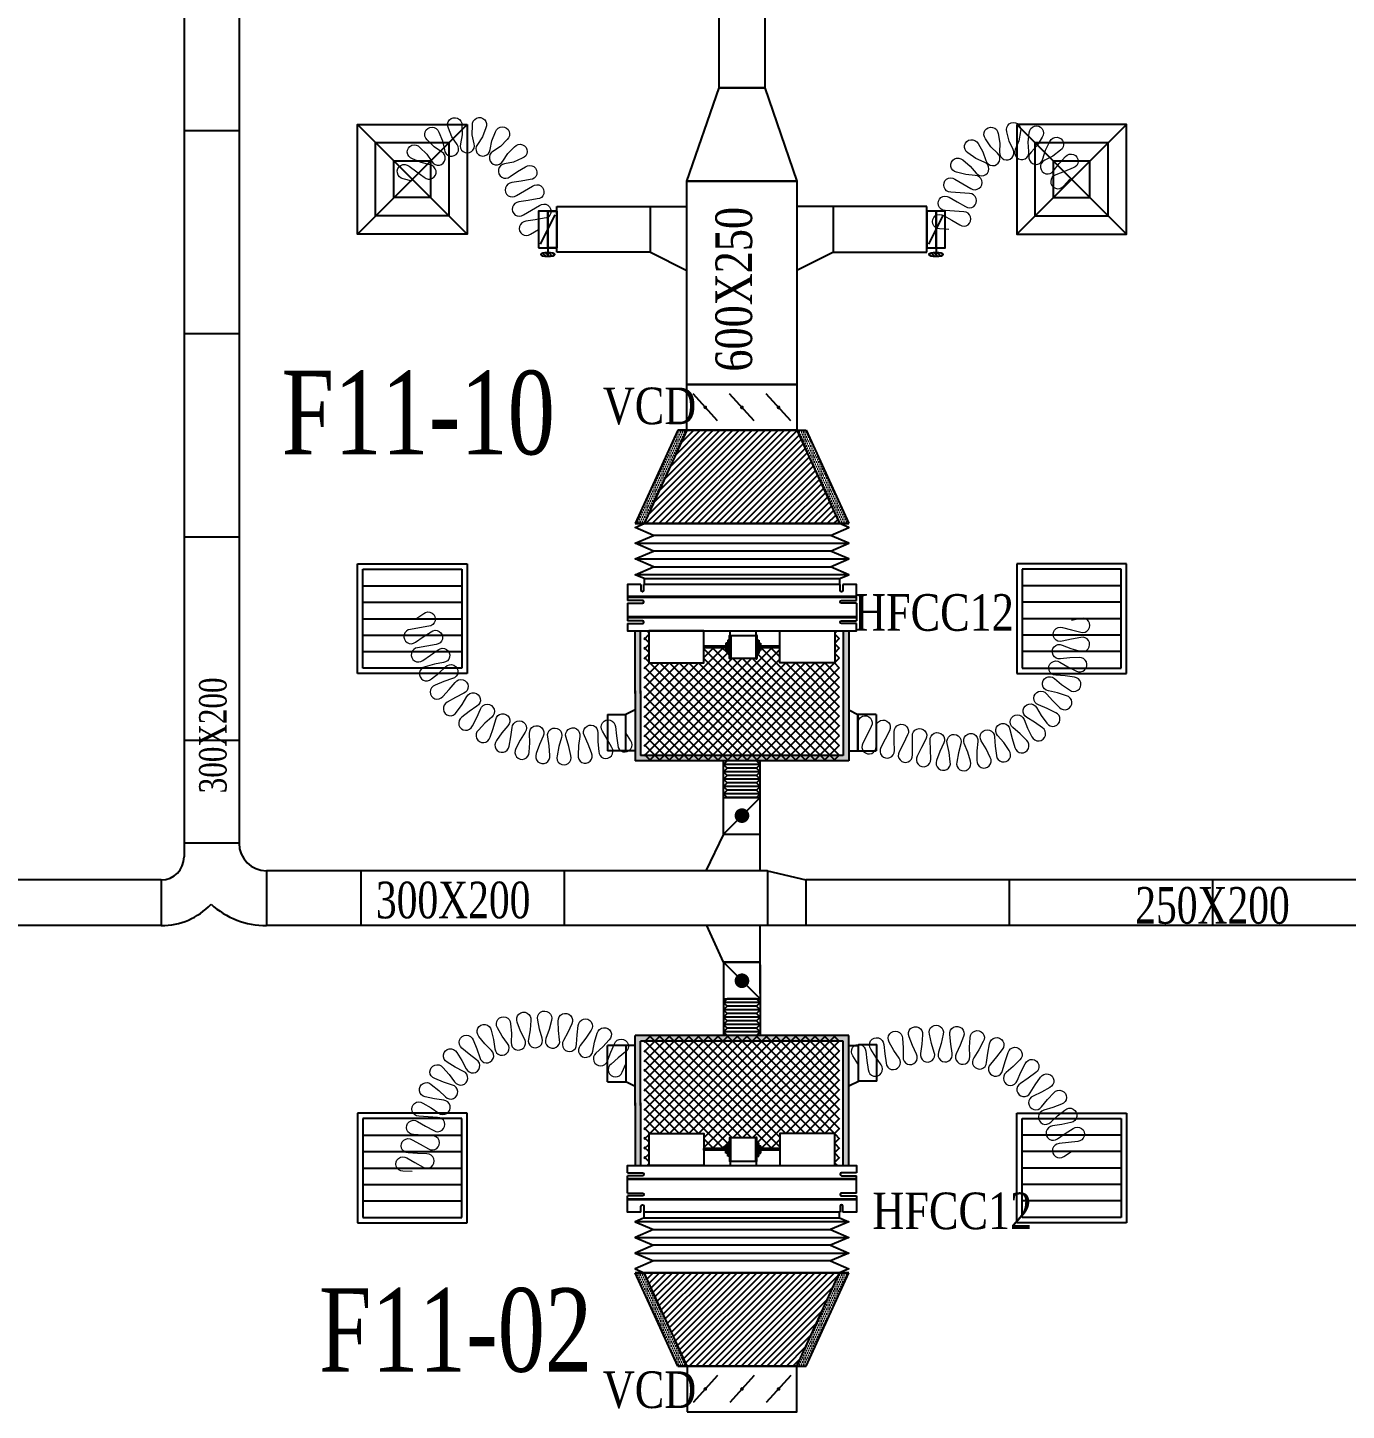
# Model space of a CAD drawing. Header units: metres. Extents: x 352651 to 1421851, y -87441 to -24441.
# Drawn here: x 1294083 to 1301283, y -68360 to -60808 of the extents above; entities that cross this region are included whole.
import ezdxf
from ezdxf.enums import TextEntityAlignment as Align

# ---------------------------------------------------------------- set-up
doc = ezdxf.new("R2010")
doc.units = ezdxf.units.M
doc.header["$LTSCALE"] = 300
doc.header["$MEASUREMENT"] = 0
for name, color, linetype in [('bat noi mem', 4, 'CONTINUOUS'), ('CUAGIO', 2, 'CONTINUOUS'), ('KICH-THUOC', 9, 'CONTINUOUS'), ('KT', 1, 'CONTINUOUS'), ('thiet bi', 11, 'CONTINUOUS')]:
    doc.layers.add(name, color=color, linetype=linetype)
doc.layers.add('noi mem', color=5, linetype='BATTING', lineweight=0)
doc.styles.add('PHU', font='vntimeh.shx', dxfattribs={"width": 0.8})
doc.styles.add('ROMANS', font='romans.shx', dxfattribs={"width": 0.75, "bigfont": 'romancvn.shx'})
doc.linetypes.add('BATTING', pattern='A,0.0001,-0.1,[134,ltypeshp.shx,S=0.1,R=0,X=-0.1,Y=0],-0.2,[134,ltypeshp.shx,S=0.1,R=180,X=0.1,Y=0],-0.1', length=0.4001)
pattern_1 = [(0, (836796.586, -348792.247), (6.25, 12.5), [0, -12.5])]
pattern_2 = [(0, (836796.703, 217667.05), (6.25, -12.5), [0, -12.5])]

# ---------------------------------------------------------------- blocks, each defined once
blk = doc.blocks.new('SAG')
at = {"layer": 'CUAGIO'}
for p, q in [((-300, 300), (-300, -300)), ((300, 300), (-300, 300)), ((300, -300), (300, 300)), ((-300, -300), (300, -300))]:
    blk.add_line(p, q, dxfattribs=at)
at = {"layer": 'CUAGIO', "color": 8}
for p, q in [((-270, 270), (-270, -270)), ((270, 270), (-270, 270)), ((-180, -270), (-180, 270)), ((-90, -270), (-90, 270)), ((0, -270), (0, 270)), ((90, -270), (90, 270)), ((180, -270), (180, 270)), ((270, -270), (270, 270)), ((-270, -270), (270, -270))]:
    blk.add_line(p, q, dxfattribs=at)
blk = doc.blocks.new('SAD')
at = {"layer": 'CUAGIO', "color": 8}
for p, q in [((-300, -300), (300, 300)), ((300, -300), (-300, 300))]:
    blk.add_line(p, q, dxfattribs=at)
at = {"layer": 'CUAGIO'}
blk.add_lwpolyline([(300, -300), (300, 300), (-300, 300), (-300, -300)], close=True, dxfattribs=at)
at = {"layer": 'CUAGIO', "color": 8}
for points in [[(200, -200), (200, 200), (-200, 200), (-200, -200)], [(100, -100), (100, 100), (-100, 100), (-100, -100)]]:
    blk.add_lwpolyline(points, close=True, dxfattribs=at)
blk = doc.blocks.new('1-van gio D200')
at = {"layer": 'CUAGIO'}
h = blk.add_hatch(dxfattribs=at)
h.set_pattern_fill('ANSI31', color=256, scale=100, style=0)
edge = h.paths.add_edge_path()
edge.add_ellipse((486127, -58494), major_axis=(-38.1, 0), ratio=0.310482, start_angle=0, end_angle=360, ccw=False)
for p, q in [((486167, -58437.3), (486087.1, -58277.5)), ((486127, -58257.4), (486127, -58494))]:
    blk.add_line(p, q, dxfattribs=at)
at = {"layer": 'CUAGIO', "const_width": 3}
for points in [[(486127, -58457.4), (486177, -58457.4), (486177, -58257.4), (486077, -58257.4), (486077, -58457.4), (486127, -58457.4)], [(486167, -58437.3), (486087.1, -58277.5)], [(486127, -58257.4), (486127, -58494)]]:
    blk.add_lwpolyline(points, dxfattribs=at)
at = {"layer": 'CUAGIO'}
blk.add_lwpolyline([(486177, -58457.4), (486077, -58457.4), (486077, -58257.4), (486177, -58257.4)], close=True, dxfattribs=at)
at = {"layer": 'CUAGIO', "const_width": 5.35}
blk.add_lwpolyline([(486130.7, -58357.4, -1), (486123.3, -58357.4, -1)], format="xyb", close=True, dxfattribs=at)
at = {"layer": 'CUAGIO', "extrusion": (0, 0, -1)}
blk.add_ellipse((486127, -58494), major_axis=(-38.1, 0), ratio=0.310482, start_param=-1.570796, end_param=4.712389, dxfattribs=at)
blk = doc.blocks.new('bac noi mem')
at = {"layer": 'bat noi mem'}
for p, q in [((493886.7, -64673), (493866.7, -64693)), ((494066.7, -64693), (493866.7, -64693)), ((493866.7, -64693), (493886.7, -64713)), ((493886.7, -64713), (493866.7, -64733)), ((494046.7, -64673), (493886.7, -64673)), ((494046.7, -64713), (493886.7, -64713)), ((494046.7, -64673), (494066.7, -64693)), ((494066.7, -64693), (494046.7, -64713)), ((494046.7, -64713), (494066.7, -64733)), ((494066.7, -64733), (493866.7, -64733)), ((493866.7, -64733), (493886.7, -64753)), ((493886.7, -64753), (493866.7, -64773)), ((494066.7, -64773), (493866.7, -64773)), ((493866.7, -64773), (493886.7, -64793)), ((493886.7, -64793), (493866.7, -64813)), ((494046.7, -64753), (493886.7, -64753)), ((494046.7, -64793), (493886.7, -64793)), ((494066.7, -64733), (494046.7, -64753)), ((494046.7, -64753), (494066.7, -64773)), ((494066.7, -64773), (494046.7, -64793)), ((494046.7, -64793), (494066.7, -64813)), ((494066.7, -64813), (493866.7, -64813)), ((493866.7, -64813), (493886.7, -64833)), ((493886.7, -64833), (493866.7, -64853)), ((494066.7, -64853), (493866.7, -64853)), ((493866.7, -64853), (493886.7, -64873)), ((494046.7, -64833), (493886.7, -64833)), ((494066.7, -64813), (494046.7, -64833)), ((494046.7, -64833), (494066.7, -64853)), ((494066.7, -64853), (494046.7, -64873)), ((494046.7, -64873), (493886.7, -64873))]:
    blk.add_line(p, q, dxfattribs=at)

msp = doc.modelspace()

# ---------------------------------------------------------------- hatches: boundary and pattern name
at = {"layer": 'CUAGIO'}
h = msp.add_hatch(dxfattribs=at)
h.set_pattern_fill('DOTS', color=256, scale=200, style=0)
h.set_pattern_definition(pattern_1)
h.paths.add_polyline_path([(1297449.6, -63517.1), (1297399.6, -63517.1), (1297633.1, -63007.1), (1297683.1, -63007.1)])
h = msp.add_hatch(dxfattribs=at)
h.set_pattern_fill('ANSI31', color=256, scale=200, style=0)
h.set_pattern_definition([(45, (445499.885, -63411.453), (-17.6776695, 17.6776695), [])])
h.paths.add_polyline_path([(1298283.1, -63007.1), (1297683.1, -63007.1), (1297449.6, -63517.1), (1298516.6, -63517.1)])
h = msp.add_hatch(dxfattribs=at)
h.set_pattern_fill('DOTS', color=256, scale=200, style=0)
h.set_pattern_definition(pattern_1)
h.paths.add_polyline_path([(1298283.1, -63007.1), (1298333, -63007.1), (1298566.5, -63517.1), (1298516.6, -63517.1)])
h = msp.add_hatch(dxfattribs=at)
h.set_pattern_fill('DOTS', color=256, scale=200, style=0)
h.set_pattern_definition([(0, (463042.792, -124877.074), (6.25, 12.5), [0, -12.5])])
h.paths.add_polyline_path([(1298566.6, -64102.6), (1298536.6, -64102.6), (1298536.6, -64782.6), (1297429.6, -64782.6), (1297429.6, -64429.9), (1297429.6, -64102.6), (1297399.6, -64102.6), (1297399.6, -64444.9), (1297399.6, -64812.6), (1298566.6, -64812.6)])
at = {"layer": 'CUAGIO', "ltscale": 1.5}
h = msp.add_hatch(dxfattribs=at)
h.set_pattern_fill('ANSI37', color=9, scale=300, angle=360, style=0)
h.set_pattern_definition([(45, (830604.627, -17952.98), (-26.5165043, 26.5165043), []), (135, (830604.627, -17952.98), (-26.5165043, -26.5165043), [])])
h.paths.add_polyline_path([(1298516.6, -64812.6), (1298516.6, -64102.6), (1298490.5, -64102.6), (1298490.5, -64277.6), (1298190.5, -64277.6), (1298190.5, -64194.7), (1298085.2, -64194.7), (1298085.2, -64210.3), (1298074.7, -64210.3), (1298074.7, -64226.1), (1298064.8, -64226.1), (1298064.8, -64251.1, -1), (1298058.3, -64253.2), (1297922.2, -64253.2, -1), (1297915.7, -64251.1), (1297915.7, -64226.1), (1297905.8, -64226.1), (1297905.8, -64210.3), (1297895.3, -64210.3), (1297895.3, -64194.7), (1297775.6, -64194.7), (1297775.6, -64277.6), (1297475.6, -64277.6), (1297475.6, -64102.6), (1297449.6, -64102.6), (1297449.6, -64444.9), (1297449.6, -64812.6)])
at = {"layer": 'CUAGIO'}
h = msp.add_hatch(dxfattribs=at)
h.set_pattern_fill('DOTS', color=256, scale=200, style=0)
h.set_pattern_definition([(0, (463042.909, -6248.123), (6.25, -12.5), [0, -12.5])])
h.paths.add_polyline_path([(1298566.7, -67022.6), (1298536.7, -67022.6), (1298536.7, -66342.6), (1297429.7, -66342.6), (1297429.7, -66695.3), (1297429.7, -67022.6), (1297399.7, -67022.6), (1297399.7, -66680.3), (1297399.7, -66312.6), (1298566.7, -66312.6)])
at = {"layer": 'CUAGIO', "ltscale": 1.5}
h = msp.add_hatch(dxfattribs=at)
h.set_pattern_fill('ANSI37', color=9, scale=300, angle=360, style=0)
h.set_pattern_definition([(315, (830604.744, -113172.216), (-26.5165043, -26.5165043), []), (225, (830604.744, -113172.216), (-26.5165043, 26.5165043), [])])
h.paths.add_polyline_path([(1298516.7, -66312.6), (1298516.7, -67022.6), (1298490.6, -67022.6), (1298490.6, -66847.6), (1298190.6, -66847.6), (1298190.6, -66930.5), (1298085.4, -66930.5), (1298085.4, -66914.9), (1298074.8, -66914.9), (1298074.8, -66899.1), (1298064.9, -66899.1), (1298064.9, -66874.1, 1), (1298058.5, -66872), (1297922.3, -66872, 1), (1297915.8, -66874.1), (1297915.8, -66899.1), (1297905.9, -66899.1), (1297905.9, -66914.9), (1297895.4, -66914.9), (1297895.4, -66930.5), (1297775.7, -66930.5), (1297775.7, -66847.6), (1297475.7, -66847.6), (1297475.7, -67022.6), (1297449.7, -67022.6), (1297449.7, -66680.3), (1297449.7, -66312.6)])
at = {"layer": 'CUAGIO'}
h = msp.add_hatch(dxfattribs=at)
h.set_pattern_fill('DOTS', color=256, scale=200, style=0)
h.set_pattern_definition(pattern_2)
h.paths.add_polyline_path([(1297449.7, -67608.1), (1297399.7, -67608.1), (1297633.2, -68118.1), (1297683.2, -68118.1)])
h = msp.add_hatch(dxfattribs=at)
h.set_pattern_fill('ANSI31', color=256, scale=200, style=0)
h.set_pattern_definition([(45, (445500.002, -62451.424), (-17.6776695, 17.6776695), [])])
h.paths.add_polyline_path([(1298283.2, -68118.1), (1297683.2, -68118.1), (1297449.7, -67608.1), (1298516.7, -67608.1)])
h = msp.add_hatch(dxfattribs=at)
h.set_pattern_fill('DOTS', color=256, scale=200, style=0)
h.set_pattern_definition(pattern_2)
h.paths.add_polyline_path([(1298283.2, -68118.1), (1298333.2, -68118.1), (1298566.7, -67608.1), (1298516.7, -67608.1)])

# ---------------------------------------------------------------- linework, layer by layer
at = {"layer": 'bat noi mem'}
for p, q in [((1297449.6, -63517.1), (1298516.6, -63517.1)), ((1298516.6, -63517.1), (1297449.6, -63517.1)), ((1298466.6, -63581.4), (1297499.6, -63581.4)), ((1297399.6, -63624.3), (1298566.6, -63624.3)), ((1297399.6, -63710), (1298566.6, -63710)), ((1298466.6, -63667.1), (1297499.6, -63667.1)), ((1298566.6, -63795.7), (1297399.6, -63795.7)), ((1297499.6, -63752.8), (1298466.6, -63752.8)), ((1298566.7, -67329.5), (1297399.7, -67329.5)), ((1297399.7, -67415.2), (1298566.7, -67415.2)), ((1297499.7, -67372.4), (1298466.7, -67372.4)), ((1297399.7, -67500.9), (1298566.7, -67500.9)), ((1298466.7, -67458.1), (1297499.7, -67458.1)), ((1298466.7, -67543.8), (1297499.7, -67543.8)), ((1297449.7, -67608.1), (1298516.7, -67608.1)), ((1298516.7, -67608.1), (1297449.7, -67608.1))]:
    msp.add_line(p, q, dxfattribs=at)
for points in [[(1297449.6, -63817.1), (1297399.6, -63795.7), (1297499.6, -63752.8), (1297399.6, -63710), (1297499.6, -63667.1), (1297399.6, -63624.3), (1297499.6, -63581.4), (1297399.6, -63538.5), (1297449.6, -63517.1)], [(1298516.6, -63817.1), (1298566.6, -63795.7), (1298466.6, -63752.8), (1298566.6, -63710), (1298466.6, -63667.1), (1298566.6, -63624.3), (1298466.6, -63581.4), (1298566.6, -63538.5), (1298516.6, -63517.1)], [(1297449.7, -67308.1), (1297399.7, -67329.5), (1297499.7, -67372.4), (1297399.7, -67415.2), (1297499.7, -67458.1), (1297399.7, -67500.9), (1297499.7, -67543.8), (1297399.7, -67586.7), (1297449.7, -67608.1)], [(1298516.7, -67308.1), (1298566.7, -67329.5), (1298466.7, -67372.4), (1298566.7, -67415.2), (1298466.7, -67458.1), (1298566.7, -67500.9), (1298466.7, -67543.8), (1298566.7, -67586.7), (1298516.7, -67608.1)]]:
    msp.add_lwpolyline(points, dxfattribs=at)
at = {"layer": 'CUAGIO', "color": 2}
for p, q in [((1295237.3, -61371.2), (1294937.3, -61371.2)), ((1295237.3, -62481.2), (1294937.3, -62481.2)), ((1295237.3, -63591.2), (1294937.3, -63591.2)), ((1298536.6, -64102.6), (1298536.6, -64782.6)), ((1298566.6, -64102.6), (1298566.6, -64812.6)), ((1295237.3, -64701.2), (1294937.3, -64701.2)), ((1298536.6, -64782.6), (1297429.6, -64782.6)), ((1298566.6, -64812.6), (1297399.6, -64812.6)), ((1297882.8, -65212.6), (1297883.1, -64812.6)), ((1298083.3, -65412.6), (1298083.3, -64812.6)), ((1297882.8, -65212.6), (1298083.2, -65212.6)), ((1295237.3, -65262.6), (1294937.3, -65262.6)), ((1294812.3, -65462.6), (1294812.3, -65712.6)), ((1298122.6, -65412.6), (1295386.7, -65412.6)), ((1295387.3, -65412.6), (1295387.3, -65712.6)), ((1295902.6, -65412.6), (1295902.6, -65712.6)), ((1297012.6, -65412.6), (1297012.6, -65712.6)), ((1298122.6, -65412.6), (1298332.6, -65462.6)), ((1298122.6, -65412.6), (1298122.6, -65712.6)), ((1298332.6, -65462.6), (1298332.6, -65712.6)), ((1299442.6, -65462.6), (1299442.6, -65712.6)), ((1300552.6, -65462.6), (1300552.6, -65712.6)), ((1298082.8, -65912.6), (1298082.8, -65712.6)), ((1297883.2, -65926.1), (1297883.2, -66312.6)), ((1298083.2, -66083.7), (1298083.2, -65912.6)), ((1298083.2, -65926.1), (1298083.2, -66312.6)), ((1298566.7, -66312.6), (1297399.7, -66312.6)), ((1298536.7, -66342.6), (1297429.7, -66342.6)), ((1298536.7, -67022.6), (1298536.7, -66342.6)), ((1298566.7, -67022.6), (1298566.7, -66312.6))]:
    msp.add_line(p, q, dxfattribs=at)
at = {"layer": 'CUAGIO'}
for p, q in [((1296973.1, -62035.2), (1296973.1, -61785.2)), ((1296973.1, -61785.2), (1297683.1, -61785.2)), ((1297483.1, -62035.2), (1297483.1, -61785.2)), ((1298993.1, -61785.2), (1298283.1, -61785.2)), ((1298483.1, -62035.2), (1298483.1, -61785.2)), ((1298993.1, -62035.2), (1298993.1, -61785.2)), ((1297483.1, -62035.2), (1296973.1, -62035.2)), ((1297483.1, -62035.2), (1297683.1, -62135.2)), ((1298483.1, -62035.2), (1298283.1, -62135.2)), ((1298483.1, -62035.2), (1298993.1, -62035.2)), ((1298283.1, -62757.1), (1297683.1, -62757.1)), ((1298283.1, -62757.1), (1297683.1, -62757.1)), ((1297850, -62956.4), (1297716.1, -62807.8)), ((1298050, -62956.4), (1297916.1, -62807.8)), ((1298250, -62956.4), (1298116.1, -62807.8)), ((1297633.1, -63007.1), (1297399.6, -63517.1)), ((1297683.1, -63007.1), (1297449.6, -63517.1)), ((1297683.1, -63007.1), (1297633.1, -63007.1)), ((1297633.1, -63007.1), (1298333, -63007.1)), ((1297683.1, -63007.1), (1297633.1, -63007.1)), ((1298283.1, -63007.1), (1298516.6, -63517.1)), ((1298283.1, -63007.1), (1298333, -63007.1)), ((1298283.1, -63007.1), (1298333, -63007.1)), ((1298333, -63007.1), (1298566.5, -63517.1)), ((1298566.5, -63517.1), (1297399.6, -63517.1)), ((1297399.6, -63517.1), (1298566.5, -63517.1)), ((1297449.6, -63517.1), (1298516.6, -63517.1)), ((1298516.6, -63517.1), (1297449.6, -63517.1)), ((1297399.6, -64444.9), (1297399.6, -64102.6)), ((1297429.6, -64444.9), (1297429.6, -64102.6)), ((1297399.6, -64429.9), (1297399.6, -64812.6)), ((1297429.6, -64429.9), (1297429.6, -64782.6)), ((1297249.9, -64558.7), (1297249.9, -64758.7)), ((1297349.6, -64758.7), (1297349.6, -64558.7)), ((1297349.6, -64758.7), (1297349.6, -64558.7)), ((1297349.6, -64758.7), (1297349.6, -64558.7)), ((1298616.6, -64558.7), (1298616.6, -64758.7)), ((1298616.6, -64758.7), (1298616.6, -64558.7)), ((1298616.6, -64758.7), (1298616.6, -64558.7)), ((1298716.2, -64558.7), (1298716.2, -64758.7)), ((1297349.6, -64758.7), (1297249.9, -64758.7)), ((1298616.6, -64758.7), (1298716.2, -64758.7)), ((1298083.2, -65056.1), (1298083.2, -64825)), ((1297883.2, -65012.6), (1298083.2, -65012.6)), ((1298083.2, -65012.6), (1297883.2, -65212.6)), ((1297882.8, -65212.6), (1297786, -65412.3)), ((1297883.2, -65212.6), (1298083.2, -65212.6)), ((1294812.3, -65462.6), (1291482.1, -65462.6)), ((1303882.6, -65462.6), (1298332.6, -65462.6)), ((1294721.6, -65712.6), (1291482.3, -65712.6)), ((1294812.3, -65712.6), (1294721.6, -65712.6)), ((1303882.6, -65712.6), (1295387.3, -65712.6)), ((1297882.8, -65912.6), (1297791.3, -65712.6)), ((1297883.2, -65912.6), (1297883.2, -66312.6)), ((1298083.2, -66112.6), (1297883.2, -65912.6)), ((1297883.2, -65912.6), (1298083.2, -65912.6)), ((1297883.2, -65912.6), (1297883.2, -66112.1)), ((1298082.8, -65912.6), (1297883.2, -65912.6)), ((1298082.8, -65912.6), (1297883.2, -65912.6)), ((1297883.2, -66112.6), (1298083.2, -66112.6)), ((1297250, -66566.5), (1297250, -66366.5)), ((1297349.7, -66366.5), (1297250, -66366.5)), ((1297349.7, -66366.5), (1297349.7, -66566.5)), ((1297349.7, -66366.5), (1297349.7, -66566.5)), ((1297349.7, -66366.5), (1297349.7, -66566.5)), ((1297399.7, -66695.3), (1297399.7, -66312.6)), ((1297429.7, -66695.3), (1297429.7, -66342.6)), ((1298620, -66361.2), (1298719.7, -66361.2)), ((1298719.7, -66561.2), (1298719.7, -66361.2)), ((1297399.7, -66680.3), (1297399.7, -67022.6)), ((1297429.7, -66680.3), (1297429.7, -67022.6)), ((1298566.7, -67608.1), (1297399.7, -67608.1)), ((1297633.2, -68118.1), (1297399.7, -67608.1)), ((1297399.7, -67608.1), (1298566.7, -67608.1)), ((1297449.7, -67608.1), (1298516.7, -67608.1)), ((1298516.7, -67608.1), (1297449.7, -67608.1)), ((1297683.2, -68118.1), (1297449.7, -67608.1)), ((1298283.2, -68118.1), (1298516.7, -67608.1)), ((1298333.2, -68118.1), (1298566.7, -67608.1)), ((1297683.2, -68118.1), (1297633.2, -68118.1)), ((1297633.2, -68118.1), (1298333.2, -68118.1)), ((1297683.2, -68118.1), (1297633.2, -68118.1)), ((1297850.1, -68168.8), (1297716.2, -68317.4)), ((1298050.1, -68168.8), (1297916.2, -68317.4)), ((1298250.1, -68168.8), (1298116.2, -68317.4)), ((1298283.2, -68118.1), (1298333.2, -68118.1)), ((1298283.2, -68118.1), (1298333.2, -68118.1))]:
    msp.add_line(p, q, dxfattribs=at)
for points in [[(1297858.1, -61137.1), (1297858.1, -60027.1), (1298108.1, -60027.1), (1298108.1, -61137.1)], [(1298283.1, -61647.1), (1297683.1, -61647.1), (1297858.1, -61137.1), (1298108.1, -61137.1)], [(1296973.1, -62010.2), (1296923.1, -62010.2), (1296923.1, -61810.2), (1296973.1, -61810.2)], [(1298993.1, -62010.2), (1299043.1, -62010.2), (1299043.1, -61810.2), (1298993.1, -61810.2)], [(1297683.1, -62757.1), (1298283.1, -62757.1), (1298283.1, -63007.1), (1297683.1, -63007.1)], [(1297683.2, -68368.1), (1298283.2, -68368.1), (1298283.2, -68118.1), (1297683.2, -68118.1)]]:
    msp.add_lwpolyline(points, close=True, dxfattribs=at)
at = {"layer": 'CUAGIO', "color": 2}
msp.add_lwpolyline([(1297683.1, -61647.1), (1298283.1, -61647.1), (1298283.1, -62757.1), (1297683.1, -62757.1)], close=True, dxfattribs=at)
at = {"layer": 'CUAGIO'}
for points, const_width in [([(1297778.1, -62882.1, 1), (1297788.1, -62882.1, 1)], 10), ([(1297978.1, -62882.1, 1), (1297988.1, -62882.1, 1)], 10), ([(1298178.1, -62882.1, 1), (1298188.1, -62882.1, 1)], 10), ([(1298003.2, -65111.7, -1), (1297963.2, -65111.7, -1)], 40), ([(1298003.2, -66013.5, 1), (1297963.2, -66013.5, 1)], 40), ([(1297778.2, -68243.1, -1), (1297788.2, -68243.1, -1)], 10), ([(1297978.2, -68243.1, -1), (1297988.2, -68243.1, -1)], 10), ([(1298178.2, -68243.1, -1), (1298188.2, -68243.1, -1)], 10)]:
    msp.add_lwpolyline(points, format="xyb", close=True, dxfattribs=dict(at, const_width=const_width))
for points in [[(1297249.9, -64558.7), (1297349.6, -64558.7)], [(1297399.6, -64533.4), (1297349.6, -64558.7)], [(1298566.6, -64533.4), (1298616.6, -64558.7)], [(1298716.2, -64558.7), (1298616.6, -64558.7)], [(1297399.6, -64758.7), (1297349.6, -64758.7)], [(1298566.6, -64758.7), (1298616.6, -64758.7)], [(1297399.7, -66366.5), (1297349.7, -66366.5)], [(1298566.7, -66366.5), (1298616.7, -66366.5)], [(1297250, -66566.5), (1297349.7, -66566.5)], [(1297399.7, -66591.8), (1297349.7, -66566.5)], [(1298570, -66586.5), (1298620, -66561.2)], [(1298719.7, -66561.2), (1298620, -66561.2)]]:
    msp.add_lwpolyline(points, dxfattribs=at)
at = {"layer": 'CUAGIO', "color": 2}
for centre, radius, start, end in [((1295387.3, -65262.6), 150, 180, 270), ((1294812.3, -65337.6), 125, 270, 0), ((1294812.3, -65337.6), 375, 270, 316.54706), ((1295387.3, -65262.6), 450, 227.71428, 270)]:
    msp.add_arc(centre, radius, start, end, dxfattribs=at)
at = {"layer": 'KICH-THUOC', "ltscale": 1.5}
msp.add_line((1298620, -66561.2), (1298620, -66361.2), dxfattribs=at)
at = {"layer": 'noi mem', "linetype": 'ByBlock', "ltscale": 1.5}
for points in [[(1296183.2, -61646.2), (1296134, -61633.3, -1.333333), (1296166.1, -61565.5), (1296207.2, -61595.5), (1296248.1, -61625.6, 1.333333), (1296280.6, -61558), (1296231.6, -61544.9), (1296183.5, -61524.5, -1.333333), (1296224.9, -61461.9), (1296262.5, -61498.2), (1296290.4, -61539.1, 1.333333), (1296343.1, -61485.8), (1296301.9, -61458.4), (1296265.3, -61421.1, -1.333333), (1296327.5, -61379.1), (1296348.4, -61427), (1296358.4, -61475.5, 1.333333), (1296427.6, -61446.4), (1296400, -61405.3), (1296380.4, -61356.9, -1.333333), (1296453.9, -61341.8), (1296454.9, -61394.1), (1296445.7, -61442.7, 1.333333), (1296520.7, -61442.3), (1296511, -61393.8), (1296511.4, -61341.5, -1.333333), (1296585, -61355.8), (1296566, -61404.4), (1296538.8, -61445.8, 1.333333), (1296608.3, -61474.2), (1296617.9, -61425.5), (1296638.2, -61377.4, -1.333333), (1296700.8, -61418.7), (1296664.6, -61456.4), (1296623.7, -61484.3, 1.333333), (1296677.1, -61537), (1296704.5, -61495.8), (1296741.7, -61459.1, -1.333333), (1296783.8, -61521.2), (1296735.9, -61542.2), (1296687.3, -61552.7, 1.333333), (1296716.9, -61621.6), (1296758, -61593.7), (1296801.8, -61567.8, -1.333333), (1296827.4, -61638.3), (1296777.2, -61646.5), (1296727, -61654.7, 1.333333), (1296752.6, -61725.2), (1296796.3, -61699.2), (1296840.1, -61673.3, -1.333333), (1296865.7, -61743.8), (1296815.5, -61752), (1296765.3, -61760.2, 1.333333), (1296790.9, -61830.7), (1296834.7, -61804.7), (1296878.5, -61778.8, -1.333333), (1296904.1, -61849.3), (1296853.9, -61857.5), (1296803.7, -61865.7, 1.333333), (1296829.3, -61936.2), (1296873.1, -61910.2)], [(1299113.1, -61910.2), (1299061.9, -61906.4, -1.333333), (1299083.9, -61834.7), (1299128.4, -61860.2), (1299172.9, -61885.8, 1.333333), (1299194.9, -61814.1), (1299143.8, -61810.3), (1299092.6, -61806.4, -1.333333), (1299114.7, -61734.7), (1299159.1, -61760.3), (1299203.6, -61785.8, 1.333333), (1299225.6, -61714.1), (1299174.5, -61710.3), (1299123.3, -61706.5, -1.333333), (1299145.4, -61634.8), (1299189.8, -61660.3), (1299233.5, -61686.4, 1.333333), (1299256.6, -61615), (1299205.9, -61610.6), (1299155, -61598, -1.333333), (1299188.4, -61530.8), (1299229.2, -61563.8), (1299261.5, -61602.2, 1.333333), (1299306.4, -61542.1), (1299260.4, -61522), (1299217.3, -61492.3, -1.333333), (1299272.2, -61441.2), (1299298.7, -61486.4), (1299315.4, -61533.7, 1.333333), (1299378.6, -61493.3), (1299342.7, -61458.3), (1299312.7, -61415.3, -1.333333), (1299382.1, -61386.8), (1299391, -61438.5), (1299390, -61488.6, 1.333333), (1299463.4, -61473.1), (1299442.1, -61427.7), (1299429.2, -61376.8, -1.333333), (1299504.2, -61374.7), (1299494.3, -61426.2), (1299475.7, -61472.7, 1.333333), (1299549.8, -61484), (1299545.9, -61434), (1299551.8, -61381.9, -1.333333), (1299622.7, -61406.3), (1299595.3, -61451), (1299561.5, -61488, 1.333333), (1299626.9, -61524.7), (1299640.8, -61476.6), (1299664.7, -61429.9, -1.333333), (1299722.5, -61477.7), (1299681.1, -61509.9), (1299636.4, -61532.6, 1.333333), (1299684.6, -61590), (1299714.7, -61549.9), (1299749.8, -61512.4, -1.333333), (1299791.7, -61574.6), (1299743.9, -61593.2), (1299696.1, -61611.7, 1.333333), (1299738.1, -61673.9), (1299773.2, -61636.5)], [(1296203.2, -64036.2), (1296245.6, -64007.7, -1.333333), (1296273.5, -64077.4), (1296223.1, -64086.1), (1296172.7, -64094.7, 1.333333), (1296200.6, -64164.4), (1296243, -64135.9), (1296285.5, -64107.5, -1.333333), (1296313.4, -64177.1), (1296263, -64185.8), (1296212.6, -64194.5, 1.333333), (1296240.5, -64264.1), (1296282.9, -64235.6), (1296324.6, -64206.6, -1.333333), (1296353.6, -64275.8), (1296303.7, -64285.2), (1296253.8, -64298.2, 1.333333), (1296287.3, -64365.3), (1296327.7, -64333.2), (1296364.9, -64298.9, -1.333333), (1296403, -64363.5), (1296354.9, -64379.4), (1296307.3, -64399.3, 1.333333), (1296349.9, -64461.1), (1296385.4, -64423.7), (1296417.5, -64384.5, -1.333333), (1296464.2, -64443.1), (1296418.9, -64465.7), (1296374.5, -64491.9, 1.333333), (1296425.2, -64547.2), (1296455.2, -64505.2), (1296481.5, -64461.9, -1.333333), (1296535.9, -64513.5), (1296494.2, -64542.1), (1296453.9, -64574.3, 1.333333), (1296511.8, -64622), (1296535.6, -64576.2), (1296555.7, -64529.7, -1.333333), (1296616.8, -64573.1), (1296579.4, -64607.3), (1296544, -64644.8, 1.333333), (1296608, -64683.9), (1296625.2, -64635.3), (1296638.5, -64586.4, -1.333333), (1296705.1, -64621), (1296672.9, -64660), (1296643, -64702.1, 1.333333), (1296711.9, -64731.9), (1296722.1, -64681.4), (1296728.5, -64631.1, -1.333333), (1296799.3, -64656), (1296772.8, -64699.2), (1296749.1, -64745, 1.333333), (1296821.4, -64764.9), (1296824.5, -64713.5), (1296823.9, -64662.8, -1.333333), (1296897.4, -64677.6), (1296877.2, -64724.1), (1296860.1, -64772.7, 1.333333), (1296934.5, -64782.4), (1296930.4, -64731), (1296922.7, -64680.9, -1.333333), (1296997.6, -64685.3), (1296984, -64734.1), (1296973.9, -64784.7, 1.333333), (1297048.9, -64783.9), (1297037.7, -64733.5), (1297023.1, -64685, -1.333333), (1297097.8, -64679), (1297091.2, -64729.2), (1297088.3, -64780.7, 1.333333), (1297162.4, -64769.4), (1297144.3, -64721.1), (1297123, -64675.1, -1.333333), (1297196.2, -64658.7), (1297196.7, -64709.4), (1297200.9, -64760.8, 1.333333), (1297272.8, -64739.3), (1297248.1, -64694), (1297221.6, -64650.3, -1.333333), (1297292.5, -64625.6), (1297298.8, -64676.3), (1297305.2, -64727.1, 1.333333), (1297376.1, -64702.4), (1297349.6, -64658.7)], [(1298616.6, -64658.7), (1298616.3, -64607.3, -1.333333), (1298689.3, -64624.4), (1298666.2, -64670.3), (1298643, -64716.3, 1.333333), (1298716.1, -64733.4), (1298715.8, -64682), (1298715.5, -64630.5, -1.333333), (1298788.5, -64647.7), (1298765.4, -64693.6), (1298742.3, -64739.5, 1.333333), (1298815.3, -64756.7), (1298815, -64705.3), (1298814.7, -64653.8, -1.333333), (1298887.7, -64671), (1298864.6, -64716.9), (1298841.5, -64762.8, 1.333333), (1298914.5, -64780), (1298914.2, -64728.5), (1298914, -64677.1, -1.333333), (1298987, -64694.2), (1298963.9, -64740.2), (1298940.7, -64786.1, 1.333333), (1299013.8, -64803.2), (1299013.5, -64751.8), (1299010.9, -64701, -1.333333), (1299084.6, -64715), (1299063.5, -64761.3), (1299046.2, -64810.3, 1.333333), (1299120.8, -64818.3), (1299114.2, -64766.8), (1299103.4, -64717, -1.333333), (1299178.4, -64718.9), (1299165.1, -64768.1), (1299155.9, -64819.2, 1.333333), (1299230.8, -64815), (1299216, -64765.2), (1299197.3, -64717.9, -1.333333), (1299271.6, -64707.6), (1299266.5, -64758.3), (1299265.7, -64810.2, 1.333333), (1299338.9, -64793.9), (1299316.2, -64747.2), (1299290.1, -64703.5, -1.333333), (1299361.7, -64681.4), (1299364.9, -64732.2), (1299372.5, -64783.5, 1.333333), (1299442.1, -64755.7), (1299412.2, -64713.2), (1299379.3, -64674.3, -1.333333), (1299446.5, -64640.9), (1299457.8, -64690.5), (1299473.6, -64740, 1.333333), (1299537.8, -64701.2), (1299501.4, -64664.2), (1299462.7, -64631.1, -1.333333), (1299523.5, -64587.2), (1299542.7, -64634.3), (1299566.3, -64680.6, 1.333333), (1299623.4, -64631.9), (1299581.4, -64601.3), (1299537.9, -64574.9, -1.333333), (1299590.8, -64521.7), (1299617.4, -64565.2), (1299648.2, -64607, 1.333333), (1299696.6, -64549.7), (1299650.3, -64526.3), (1299603, -64507.3, -1.333333), (1299646.7, -64446.3), (1299679.9, -64484.8), (1299717.1, -64521.1, 1.333333), (1299755.6, -64456.7), (1299706.1, -64441.1), (1299656.4, -64430, -1.333333), (1299689.5, -64362.7), (1299728.6, -64395.4), (1299771.2, -64425.2, 1.333333), (1299798.8, -64355.4), (1299747.4, -64348), (1299696.5, -64345.1, -1.333333), (1299718.3, -64273.4), (1299762.2, -64299.3), (1299809, -64321.8, 1.333333), (1299824.9, -64248.5), (1299773, -64249.5), (1299722.4, -64254.9, -1.333333), (1299732.3, -64180.5), (1299779.8, -64199), (1299829.6, -64213.6, 1.333333), (1299833.4, -64138.7), (1299782.4, -64148.1), (1299732.3, -64159.7, -1.333333), (1299732.9, -64084.7), (1299782.8, -64097.2), (1299832.7, -64109.6, 1.333333), (1299833.3, -64034.6), (1299783.2, -64046.2)], [(1296183.2, -67056.2), (1296131.9, -67053.3, -1.333333), (1296152.9, -66981.3), (1296197.7, -67006.3), (1296242.5, -67031.4, 1.333333), (1296263.5, -66959.4), (1296212.2, -66956.5), (1296161, -66953.6, -1.333333), (1296182, -66881.6), (1296226.8, -66906.6), (1296271.5, -66931.7, 1.333333), (1296292.5, -66859.7), (1296241.3, -66856.8), (1296190.1, -66853.8, -1.333333), (1296211.1, -66781.8), (1296255.8, -66806.9), (1296300.6, -66832, 1.333333), (1296321.6, -66760), (1296270.4, -66757.1), (1296218.9, -66753.3, -1.333333), (1296240.9, -66681.6), (1296285.7, -66707.4), (1296327.5, -66736.2, 1.333333), (1296354.9, -66666.4), (1296304.6, -66659.1), (1296254.1, -66647.2, -1.333333), (1296287.1, -66579.9), (1296327.4, -66612.4), (1296364, -66647.7, 1.333333), (1296402.4, -66583.2), (1296354, -66567.8), (1296306.1, -66547.9, -1.333333), (1296349.6, -66486.8), (1296384.1, -66525.5), (1296414.5, -66566.2, 1.333333), (1296462.8, -66508.8), (1296417.5, -66485.8), (1296373.5, -66458.4, -1.333333), (1296426.3, -66405.2), (1296454.1, -66449), (1296477.5, -66494, 1.333333), (1296534.5, -66445.3), (1296493.5, -66415.2), (1296454.6, -66381, -1.333333), (1296515.3, -66337.1), (1296535.6, -66384.8), (1296551.3, -66433.1, 1.333333), (1296615.5, -66394.2), (1296580, -66357.9), (1296547.1, -66317.8, -1.333333), (1296614.2, -66284.3), (1296626.4, -66334.7), (1296634.2, -66384.9, 1.333333), (1296703.8, -66357), (1296674.6, -66315.4), (1296648.7, -66270.5, -1.333333), (1296720.3, -66248.3), (1296724.2, -66300), (1296723.7, -66350.8, 1.333333), (1296796.9, -66334.6), (1296774.9, -66288.8), (1296756.6, -66240.3, -1.333333), (1296830.9, -66230.1), (1296826.4, -66281.7), (1296817.6, -66331.7, 1.333333), (1296892.4, -66327.6), (1296878.2, -66278.8), (1296868, -66228, -1.333333), (1296943, -66230), (1296930.1, -66280.2), (1296913.3, -66328.2, 1.333333), (1296987.9, -66336.2), (1296981.7, -66285.8), (1296979.9, -66234, -1.333333), (1297053.6, -66248.2), (1297032.7, -66295.6), (1297008.3, -66340.2, 1.333333), (1297080.6, -66360.3), (1297082.7, -66309.5), (1297089.4, -66258.1, -1.333333), (1297159.7, -66284), (1297131.4, -66327.5), (1297100.2, -66367.5, 1.333333), (1297168.2, -66399), (1297178.5, -66349.3), (1297193.4, -66299.7, -1.333333), (1297258.7, -66336.7), (1297223.7, -66374.9), (1297186.3, -66409.3, 1.333333), (1297248.3, -66451.5), (1297266.6, -66404.1), (1297287.4, -66357.2, -1.333333), (1297347.4, -66402.3), (1297308.2, -66435.3), (1297268.9, -66468.4, 1.333333), (1297328.9, -66513.4), (1297349.7, -66466.5)], [(1298616.7, -66466.5), (1298588.6, -66423.6, -1.333333), (1298658.9, -66397.5), (1298665.7, -66448.3), (1298672.5, -66499.1, 1.333333), (1298742.8, -66473), (1298714.8, -66430.1), (1298686.8, -66387.1, -1.333333), (1298757.1, -66361), (1298763.8, -66411.8), (1298770.2, -66462.5, 1.333333), (1298840.7, -66436.9), (1298813, -66394), (1298787.8, -66348.8, -1.333333), (1298859.7, -66327.5), (1298863.2, -66379.1), (1298862.8, -66429.9, 1.333333), (1298936.1, -66413.7), (1298914.3, -66367.8), (1298895.7, -66319.5, -1.333333), (1298969.8, -66308.5), (1298966, -66360.1), (1298958.6, -66410.4, 1.333333), (1299033.3, -66404.6), (1299018.2, -66356.1), (1299006.5, -66305.7, -1.333333), (1299081.5, -66305.2), (1299070.5, -66355.7), (1299056.1, -66404.4, 1.333333), (1299130.9, -66409.2), (1299122.8, -66359.1), (1299118.3, -66307.5, -1.333333), (1299192.6, -66317.6), (1299174.6, -66366.1), (1299153.4, -66412.3, 1.333333), (1299226.9, -66427.5), (1299225.8, -66376.7), (1299228.6, -66325.1, -1.333333), (1299300.8, -66345.5), (1299276.2, -66390.9), (1299248.7, -66433.7, 1.333333), (1299319.3, -66459.1), (1299325.4, -66408.7), (1299335.5, -66357.9, -1.333333), (1299404.1, -66388.2), (1299373.3, -66429.8), (1299340.1, -66468.3, 1.333333), (1299406.4, -66503.4), (1299419.5, -66454.3), (1299436.6, -66405.5, -1.333333), (1299500.3, -66445.1), (1299463.9, -66482), (1299425.7, -66515.4, 1.333333), (1299486.4, -66559.4), (1299506.3, -66512.7), (1299530, -66466.7, -1.333333), (1299587.5, -66514.9), (1299546.4, -66546.3), (1299503.8, -66574, 1.333333), (1299557.7, -66626.2), (1299584, -66582.7), (1299614, -66540.5, -1.333333), (1299664.1, -66596.3), (1299619, -66621.6), (1299572.9, -66643.1, 1.333333), (1299619, -66702.3), (1299651.1, -66662.9), (1299686.7, -66625.4, -1.333333), (1299728.5, -66687.6), (1299680.3, -66706.3), (1299631.7, -66721.1, 1.333333), (1299669, -66786.2), (1299706.3, -66751.7), (1299746.8, -66719.6, -1.333333), (1299779.4, -66787.1), (1299729.1, -66798.9), (1299678.8, -66806.7, 1.333333), (1299706.6, -66876.3), (1299748.4, -66847.5), (1299791.9, -66820.2, -1.333333), (1299816.7, -66890.9), (1299765.8, -66896.8), (1299714.9, -66902.7, 1.333333), (1299739.8, -66973.5), (1299783.2, -66946.2)]]:
    msp.add_lwpolyline(points, format="xyb", dxfattribs=at)
at = {"layer": 'thiet bi', "color": 2}
for p, q in [((1294937.3, -58041.2), (1294937.3, -65337.6)), ((1295237.3, -58041.2), (1295237.3, -65262.6))]:
    msp.add_line(p, q, dxfattribs=at)
at = {"layer": 'thiet bi'}
for p, q in [((1297449.6, -63817.1), (1298516.6, -63817.1)), ((1297449.6, -63817.1), (1297449.6, -63848.6)), ((1298516.6, -63817.1), (1298516.6, -63848.6)), ((1298608.6, -63914.6), (1297357.6, -63914.6)), ((1298608.6, -63919.6), (1297357.6, -63919.6)), ((1298608.6, -64025.6), (1297357.6, -64025.6)), ((1298608.6, -64030.6), (1297357.6, -64030.6)), ((1297918.9, -64124.7), (1297918.9, -64102.6)), ((1298061.6, -64124.7), (1298061.6, -64102.6)), ((1297895.3, -64185.6), (1297775.6, -64185.6)), ((1297775.6, -64185.6), (1297775.6, -64194.7)), ((1297905.8, -64169.9), (1297895.3, -64169.9)), ((1297895.3, -64169.9), (1297895.3, -64210.3)), ((1297915.7, -64154.1), (1297905.8, -64154.1)), ((1297905.8, -64154.1), (1297905.8, -64226.1)), ((1297922.2, -64127.1), (1297922.2, -64253.2)), ((1298058.3, -64127.1), (1298058.3, -64253.2)), ((1298064.8, -64154.1), (1298074.7, -64154.1)), ((1298074.7, -64154.1), (1298074.7, -64226.1)), ((1298074.7, -64169.9), (1298085.2, -64169.9)), ((1298085.2, -64169.9), (1298085.2, -64210.3)), ((1298190.5, -64185.6), (1298085.2, -64185.6)), ((1297895.3, -64194.7), (1297775.6, -64194.7)), ((1297905.8, -64210.3), (1297895.3, -64210.3)), ((1297915.7, -64226.1), (1297905.8, -64226.1)), ((1298064.8, -64226.1), (1298074.7, -64226.1)), ((1298074.7, -64210.3), (1298085.2, -64210.3)), ((1298190.5, -64194.7), (1298085.2, -64194.7)), ((1297905.9, -66971.1), (1297905.9, -66899.1)), ((1297915.8, -66899.1), (1297905.9, -66899.1)), ((1297922.3, -66998.1), (1297922.3, -66872)), ((1298058.5, -66998.1), (1298058.5, -66872)), ((1298064.9, -66899.1), (1298074.8, -66899.1)), ((1298074.8, -66971.1), (1298074.8, -66899.1)), ((1297895.4, -66930.5), (1297775.7, -66930.5)), ((1297775.7, -66939.6), (1297775.7, -66930.5)), ((1297895.4, -66939.6), (1297775.7, -66939.6)), ((1297895.4, -66955.3), (1297895.4, -66914.9)), ((1297905.9, -66914.9), (1297895.4, -66914.9)), ((1297905.9, -66955.3), (1297895.4, -66955.3)), ((1297915.8, -66971.1), (1297905.9, -66971.1)), ((1298064.9, -66971.1), (1298074.8, -66971.1)), ((1298074.8, -66914.9), (1298085.4, -66914.9)), ((1298074.8, -66955.3), (1298085.4, -66955.3)), ((1298085.4, -66955.3), (1298085.4, -66914.9)), ((1298190.6, -66930.5), (1298085.4, -66930.5)), ((1298190.6, -66939.6), (1298085.4, -66939.6)), ((1297919, -67000.5), (1297919, -67022.6)), ((1298061.7, -67000.5), (1298061.7, -67022.6)), ((1298608.7, -67094.6), (1297357.7, -67094.6)), ((1298608.7, -67099.6), (1297357.7, -67099.6)), ((1298608.7, -67205.6), (1297357.7, -67205.6)), ((1298608.7, -67210.6), (1297357.7, -67210.6)), ((1297449.7, -67308.1), (1297449.7, -67276.6)), ((1298516.7, -67308.1), (1298516.7, -67276.6)), ((1297449.7, -67308.1), (1298516.7, -67308.1))]:
    msp.add_line(p, q, dxfattribs=at)
for points in [[(1297431.6, -63848.6), (1297357.6, -63848.6), (1297357.6, -63936.1)], [(1298518.6, -63848.6), (1297447.6, -63848.6)], [(1298608.6, -63936.1), (1298608.6, -63848.6), (1298534.6, -63848.6)], [(1297357.6, -63952.1), (1297357.6, -64047.1)], [(1298608.6, -63952.1), (1298608.6, -64047.1)], [(1297357.6, -64063.1), (1297357.6, -64102.6), (1298608.6, -64102.6), (1298608.6, -64063.1)], [(1297357.7, -67062.1), (1297357.7, -67022.6), (1298608.7, -67022.6), (1298608.7, -67062.1)], [(1297357.7, -67173.1), (1297357.7, -67078.1)], [(1298608.7, -67173.1), (1298608.7, -67078.1)], [(1297431.7, -67276.6), (1297357.7, -67276.6), (1297357.7, -67189.1)], [(1298608.7, -67189.1), (1298608.7, -67276.6), (1298534.7, -67276.6)], [(1298518.7, -67276.6), (1297447.7, -67276.6)]]:
    msp.add_lwpolyline(points, dxfattribs=at)
for points in [[(1297431.6, -63848.6), (1297431.6, -63880.6, 1), (1297447.6, -63880.6), (1297447.6, -63848.6)], [(1298534.6, -63848.6), (1298534.6, -63880.6, -1), (1298518.6, -63880.6), (1298518.6, -63848.6)], [(1297357.6, -63952.1), (1297439.6, -63952.1, 1), (1297439.6, -63936.1), (1297357.6, -63936.1)], [(1298608.6, -63952.1), (1298526.6, -63952.1, -1), (1298526.6, -63936.1), (1298608.6, -63936.1)], [(1297357.6, -64063.1), (1297439.6, -64063.1, 1), (1297439.6, -64047.1), (1297357.6, -64047.1)], [(1298608.6, -64063.1), (1298526.6, -64063.1, -1), (1298526.6, -64047.1), (1298608.6, -64047.1)], [(1297357.7, -67062.1), (1297439.7, -67062.1, -1), (1297439.7, -67078.1), (1297357.7, -67078.1)], [(1298608.7, -67062.1), (1298526.7, -67062.1, 1), (1298526.7, -67078.1), (1298608.7, -67078.1)], [(1297357.7, -67173.1), (1297439.7, -67173.1, -1), (1297439.7, -67189.1), (1297357.7, -67189.1)], [(1298608.7, -67173.1), (1298526.7, -67173.1, 1), (1298526.7, -67189.1), (1298608.7, -67189.1)], [(1297431.7, -67276.6), (1297431.7, -67244.6, -1), (1297447.7, -67244.6), (1297447.7, -67276.6)], [(1298534.7, -67276.6), (1298534.7, -67244.6, 1), (1298518.7, -67244.6), (1298518.7, -67276.6)]]:
    msp.add_lwpolyline(points, format="xyb", dxfattribs=at)
for points in [[(1297475.6, -64277.6), (1297775.6, -64277.6), (1297775.6, -64102.6), (1297475.6, -64102.6)], [(1298490.5, -64277.6), (1298190.5, -64277.6), (1298190.5, -64102.6), (1298490.5, -64102.6)], [(1298064.8, -64253.2), (1297915.7, -64253.2), (1297915.7, -64127.1), (1298064.8, -64127.1)], [(1297475.7, -66847.6), (1297775.7, -66847.6), (1297775.7, -67022.6), (1297475.7, -67022.6)], [(1298064.9, -66872), (1297915.8, -66872), (1297915.8, -66998.1), (1298064.9, -66998.1)], [(1298490.6, -66847.6), (1298190.6, -66847.6), (1298190.6, -67022.6), (1298490.6, -67022.6)]]:
    msp.add_lwpolyline(points, close=True, dxfattribs=at)
for centre, start, end in [((1297918.9, -64128.1), 18.04953, 161.95047), ((1298061.6, -64128.1), 18.04953, 161.95047), ((1297918.9, -64252.1), 198.04953, 341.95047), ((1298061.6, -64252.1), 198.04953, 341.95047), ((1297919, -66873.1), 18.04953, 161.95047), ((1298061.7, -66873.1), 18.04953, 161.95047), ((1297919, -66997.1), 198.04953, 341.95047), ((1298061.7, -66997.1), 198.04953, 341.95047)]:
    msp.add_arc(centre, 3.41, start, end, dxfattribs=at)

# ---------------------------------------------------------------- block references
at = {"layer": 'CUAGIO', "xscale": -1}
for name, p, rotation in [('SAD', (1296183.2, -61636.2), 180), ('SAG', (1296183.2, -64036.2), 270), ('SAG', (1299783.2, -67036.2), 90)]:
    msp.add_blockref(name, p, dxfattribs=dict(at, rotation=rotation))
at = {"layer": 'CUAGIO'}
for name, p, rotation in [('SAD', (1299783.2, -61636.5), 180), ('SAG', (1299783.2, -64036.2), 90), ('SAG', (1296183.2, -67036.2), 270)]:
    msp.add_blockref(name, p, dxfattribs=dict(at, rotation=rotation))
at = {"layer": 'CUAGIO', "xscale": -1}
for p in [(1783050.1, -3552.9), (1785170.1, -3552.9)]:
    msp.add_blockref('1-van gio D200', p, dxfattribs=at)
at = {"layer": 'CUAGIO'}
for p in [(804016.5, -139.6), (804016.5, -1439.6)]:
    msp.add_blockref('bac noi mem', p, dxfattribs=at)

# ---------------------------------------------------------------- texts
at = {"layer": 'CUAGIO', "color": 2, "style": 'PHU', "width": 0.75}
msp.add_text('300x200', height=150, rotation=90, dxfattribs=at).set_placement((1295169.2, -64673.4), align=Align.CENTER)
for s, p in [('300x200', (1296406.6, -65672.5)), ('250x200', (1300552.6, -65701.7))]:
    msp.add_text(s, height=200, dxfattribs=at).set_placement(p, align=Align.CENTER)
at = {"layer": 'CUAGIO', "color": 2, "insert": (1297838.4, -62686.7), "char_height": 200, "width": 1155.253, "attachment_point": 1, "rotation": 90, "style": 'PHU'}
msp.add_mtext('600x250', dxfattribs=at)
at = {"layer": 'CUAGIO', "color": 2, "char_height": 200, "style": 'PHU'}
for s, insert, width, attachment_point in [('VCD', (1297223.4, -62773.7), 439.881, 1), ('hfcc12', (1298595.3, -63902), 911.262, 1), ('hfcc12', (1298695.4, -67373.2), 911.262, 7), ('VCD', (1297223.5, -68351.5), 439.881, 7)]:
    msp.add_mtext(s, dxfattribs=dict(at, insert=insert, width=width, attachment_point=attachment_point))
at = {"layer": 'KT', "ltscale": 1.5, "char_height": 456.096, "width": 2517.297, "attachment_point": 1, "style": 'ROMANS'}
for s, insert in [('{\\fTimes New Roman|b0|i0|c0|p18;F11-10}', (1295469.6, -62682.4)), ('{\\fTimes New Roman|b0|i0|c0|p18;F11-02}', (1295673.3, -67692.5))]:
    msp.add_mtext(s, dxfattribs=dict(at, insert=insert))

doc.saveas('drawing.dxf')
